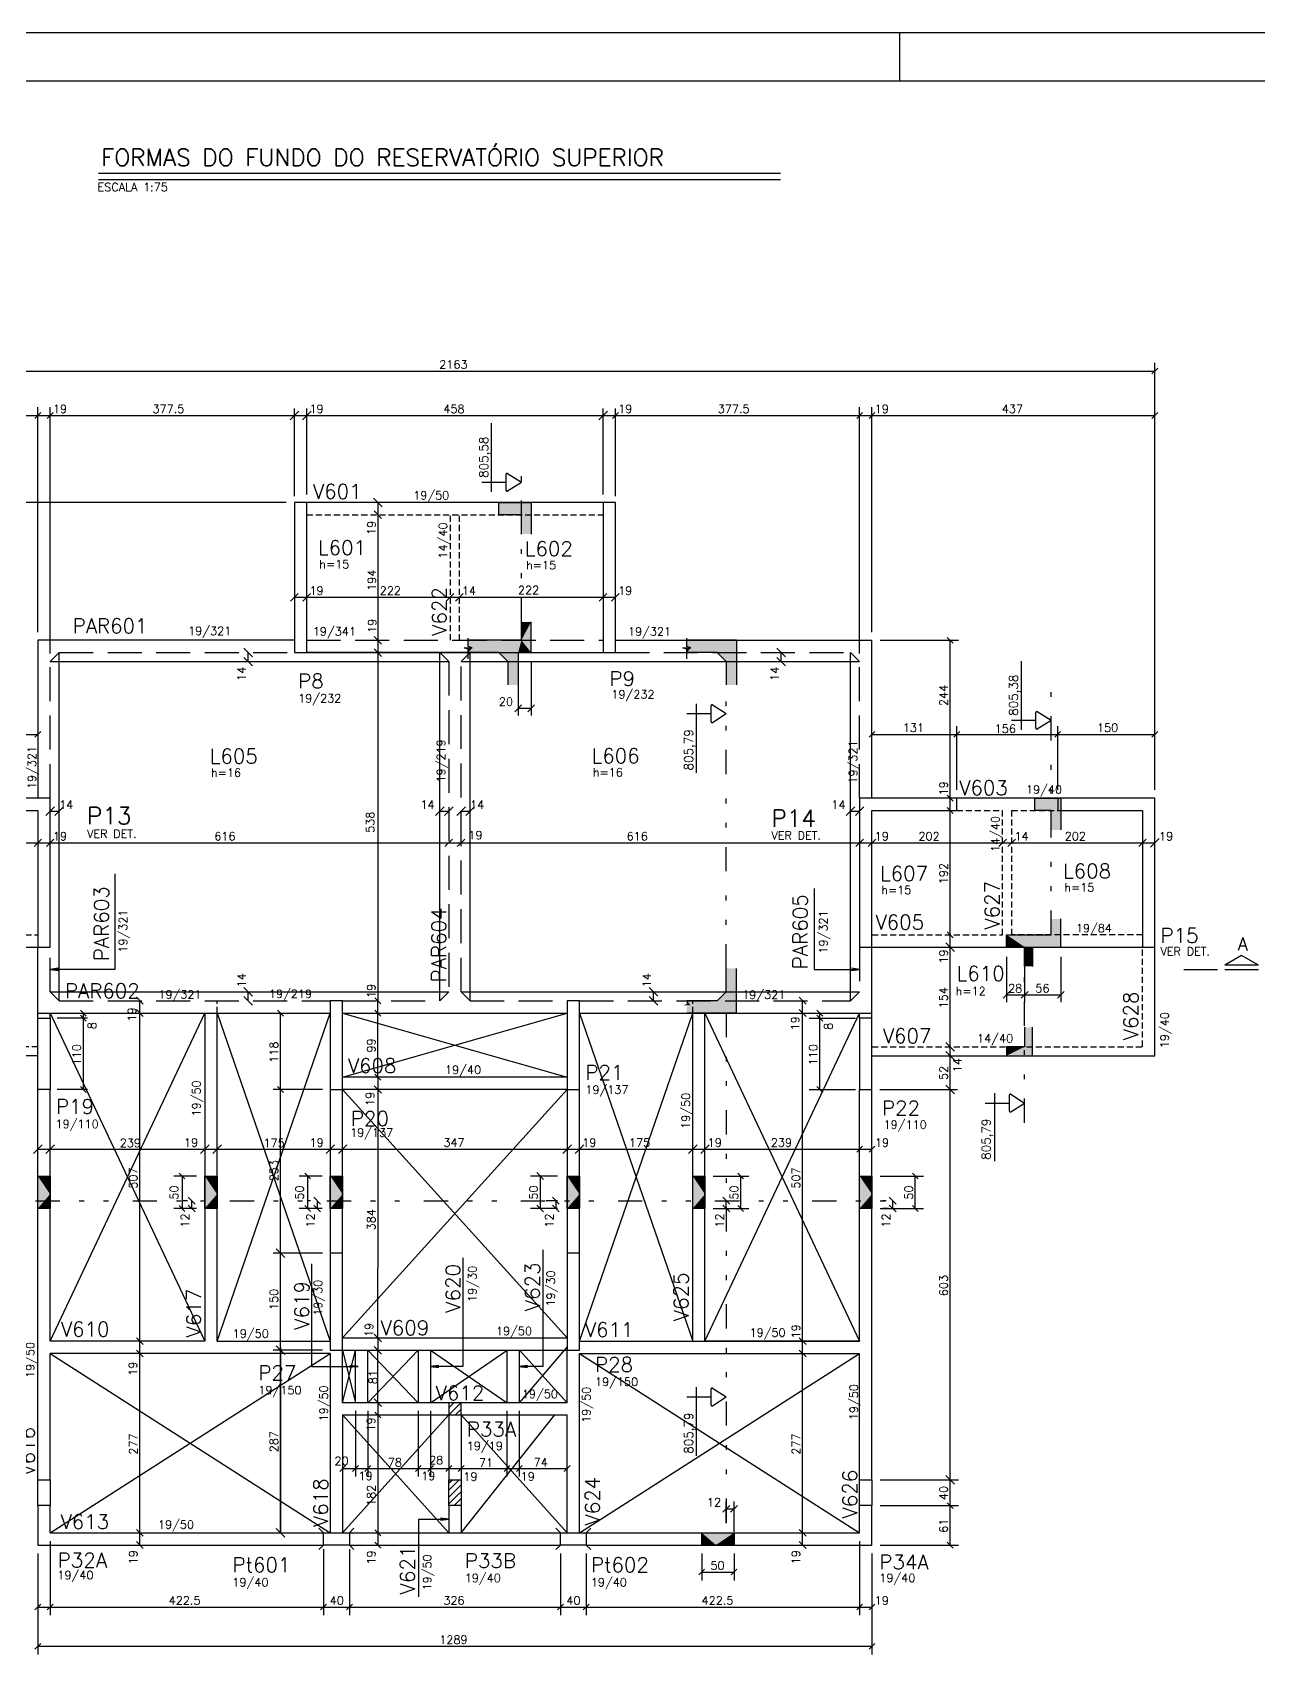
# Model space of a CAD drawing. Extents: x 26617 to 34507, y 0 to 4455.
# Drawn here: x 28442 to 30337, y 1949 to 4455 of the extents above; entities that cross this region are included whole.
import ezdxf

# ---------------------------------------------------------------- set-up
doc = ezdxf.new("R2010")
doc.units = 0
doc.header["$LTSCALE"] = 75
doc.header["$MEASUREMENT"] = 0
for name, pattern in [('ESTILO_TQS_0001', [1, 0.7, -0.3]), ('ESTILO_TQS_0004', [2, 0.5, -0.4, 0.1, -0.4, 0.1, -0.5]), ('HIDDEN2', [0.1875, 0.125, -0.0625])]:
    doc.linetypes.add(name, pattern=pattern)
doc.layers.get('0').update_dxf_attribs({"color": 3, "linetype": 'CONTINUOUS'})
for name, color, linetype in [('1', 2, 'CONTINUOUS'), ('201', 5, 'ESTILO_TQS_0001'), ('205', 1, 'ESTILO_TQS_0004'), ('210', 2, 'HIDDEN2'), ('212', 3, 'CONTINUOUS'), ('213', 3, 'CONTINUOUS'), ('216', 3, 'CONTINUOUS'), ('220', 5, 'CONTINUOUS'), ('221', 1, 'CONTINUOUS'), ('222', 6, 'CONTINUOUS'), ('226', 4, 'CONTINUOUS'), ('231', 1, 'CONTINUOUS'), ('233', 6, 'CONTINUOUS'), ('249', 1, 'CONTINUOUS'), ('250', 1, 'CONTINUOUS'), ('253', 253, 'CONTINUOUS')]:
    doc.layers.add(name, color=color, linetype=linetype)
doc.styles.get("Standard").update_dxf_attribs({"font": 'ROMANS.SHX'})

# ---------------------------------------------------------------- blocks, each defined once
blk = doc.blocks.new('LINCOR', base_point=(251883.516096, 24734.710255))
blk.add_lwpolyline([(251883.516096, 24734.710255), (251883.84943, 24734.710255), (251884.016096, 24735.210255), (251884.016096, 24734.210255), (251884.182763, 24734.710255), (251884.516096, 24734.710255)])
blk = doc.blocks.new('_HDBDE349AF0-000', base_point=(60009.291077, -21.366119))
for p, q in [((59225.423847, -1431.02285), (59244.082913, -1412.363785)), ((59225.423847, -1420.416249), (59233.476311, -1412.363785)), ((59235.689514, -1431.363785), (59244.423847, -1422.629452))]:
    blk.add_line(p, q)
blk = doc.blocks.new('_HDBDE349AF0-001', base_point=(60009.291077, -21.366119))
for p, q in [((59225.423847, -1537.088867), (59227.267506, -1535.245209)), ((59225.423847, -1547.695469), (59230.683191, -1542.436125)), ((59225.423847, -1558.302071), (59234.098877, -1549.627041)), ((59227.267506, -1535.245209), (59231.148893, -1531.363821)), ((59230.683191, -1542.436125), (59241.755495, -1531.363821)), ((59234.098877, -1549.627041), (59244.423847, -1539.302071)), ((59237.514562, -1556.817958), (59244.423847, -1549.908673)), ((59225.423847, -1568.908673), (59237.514562, -1556.817958)), ((59233.5753, -1571.363821), (59240.930247, -1564.008874)), ((59240.930247, -1564.008874), (59244.423847, -1560.515274)), ((59244.181902, -1571.363821), (59244.345933, -1571.199791)), ((59244.345933, -1571.199791), (59244.423847, -1571.121876))]:
    blk.add_line(p, q)
blk = doc.blocks.new('A', base_point=(220731.508508, 21848.743152))
for p, q in [((220731.508508, 21848.743152), (220783.469446, 21848.743152)), ((220794.549524, 21848.743152), (220846.510462, 21848.743152))]:
    blk.add_line(p, q)
at = {"layer": '226'}
for p, q in [((220731.508508, 21855.899402), (220757.488977, 21870.899402)), ((220731.508508, 21855.899402), (220783.469446, 21855.899402)), ((220757.488977, 21870.899402), (220783.469446, 21855.899402))]:
    blk.add_line(p, q, dxfattribs=at)
at = {"layer": '233'}
blk.add_text('A', height=20, dxfattribs=at).set_placement((220747.994592, 21878.42223))

msp = doc.modelspace()

# ---------------------------------------------------------------- linework, layer by layer
for p, q in [((26617.2, 4455), (34507.2, 4455)), ((29782.2, 4380), (29782.2, 4455)), ((29782.2, 4380), (29782.2, 4455))]:
    msp.add_line(p, q)
at = {"layer": '1'}
for p, q in [((28032.1, 3041.9), (28450.1, 3041.9)), ((30176.1, 2873.9), (30176.1, 3041.9)), ((28450.1, 2931.9), (28450.1, 2939.9)), ((28469.1, 2931.9), (28469.1, 2939.9)), ((28708.1, 2939.9), (28708.1, 2432.9)), ((28727.1, 2432.9), (28727.1, 2939.9)), ((29462.1, 2432.9), (29462.1, 2939.9)), ((29481.1, 2432.9), (29481.1, 2939.9)), ((29720.1, 2931.9), (29720.1, 2939.9)), ((29739.1, 2931.9), (29739.1, 2939.9)), ((29268.1, 2840.9), (28921.1, 2840.9)), ((28450.1, 2218.9), (28450.1, 2821.9)), ((28469.1, 2432.9), (28469.1, 2821.9)), ((29268.1, 2821.9), (28921.1, 2821.9)), ((29720.1, 2432.9), (29720.1, 2821.9)), ((29739.1, 2218.9), (29739.1, 2821.9)), ((28708.1, 2432.9), (28469.1, 2432.9)), ((28727.1, 2432.9), (28902.1, 2432.9)), ((28921.1, 2437.9), (29268.1, 2437.9)), ((29287.1, 2432.9), (29720.1, 2432.9)), ((29720.1, 2432.9), (29481.1, 2432.9)), ((28902.1, 2413.9), (28469.1, 2413.9)), ((28469.1, 2218.9), (28469.1, 2413.9)), ((28921.1, 2418.9), (29268.1, 2418.9)), ((28921.1, 2337.9), (28921.1, 2418.9)), ((28941.1, 2337.9), (28941.1, 2418.9)), ((28960.1, 2337.9), (28960.1, 2418.9)), ((29038.1, 2418.9), (29038.1, 2337.9)), ((29057.1, 2418.9), (29057.1, 2337.9)), ((29175.1, 2418.9), (29175.1, 2337.9)), ((29194.1, 2418.9), (29194.1, 2337.9)), ((29268.1, 2337.9), (29268.1, 2418.9)), ((29287.1, 2413.9), (29720.1, 2413.9)), ((29720.1, 2218.9), (29720.1, 2413.9)), ((28921.1, 2318.9), (28921.1, 2136.9)), ((29085.1, 2318.9), (29085.1, 2218.9)), ((29104.1, 2318.9), (29104.1, 2218.9)), ((29268.1, 2136.9), (29268.1, 2318.9)), ((28450.1, 2178.9), (28450.1, 2117.9)), ((28469.1, 2136.9), (28469.1, 2178.9)), ((29085.1, 2178.9), (29085.1, 2136.9)), ((29104.1, 2178.9), (29104.1, 2136.9)), ((29739.1, 2117.9), (29739.1, 2178.9)), ((28469.1, 2136.9), (28891.6, 2136.9)), ((28931.6, 2136.9), (29257.6, 2136.9)), ((28450.1, 2117.9), (28891.6, 2117.9)), ((28931.6, 2117.9), (29257.6, 2117.9)), ((29297.6, 2117.9), (29739.1, 2117.9))]:
    msp.add_line(p, q, dxfattribs=at)
for points in [[(29323.6, 3728.9), (28865.6, 3728.9)], [(30026.1, 3271.9), (29870.1, 3271.9)], [(29739.1, 3041.9), (30157.1, 3041.9)], [(28450.1, 2873.9), (28013.1, 2873.9)], [(29739.1, 2873.9), (30176.1, 2873.9)], [(28902.1, 2821.9), (28902.1, 2568.9)], [(28921.1, 2568.9), (28921.1, 2821.9)], [(29268.1, 2821.9), (29268.1, 2568.9)], [(29287.1, 2568.9), (29287.1, 2821.9)], [(28902.1, 2413.9), (28902.1, 2136.9)], [(29287.1, 2136.9), (29287.1, 2413.9)], [(29085.1, 2337.9), (28921.1, 2337.9)], [(29268.1, 2337.9), (29104.1, 2337.9)], [(28921.1, 2318.9), (29085.1, 2318.9)], [(29104.1, 2318.9), (29268.1, 2318.9)], [(29297.6, 2136.9), (29720.1, 2136.9), (29720.1, 2178.9)]]:
    msp.add_lwpolyline(points, dxfattribs=at)
at = {"layer": '201'}
for p, q in [((28865.6, 3515.9), (29096.3, 3515.9)), ((29092, 3515.9), (29323.6, 3515.9)), ((28483.1, 3496.9), (28469.1, 3482.9)), ((29071.1, 3496.9), (29085.1, 3482.9)), ((29104.1, 3482.9), (29118.1, 3496.9)), ((29342.6, 3496.9), (29706.1, 3496.9)), ((29706.1, 3496.9), (29720.1, 3482.9)), ((29720.1, 3271.9), (29720.1, 3482.9)), ((28469.1, 2972.9), (28483.1, 2958.9)), ((28483.1, 2958.9), (28902.1, 2958.9)), ((28921.1, 2958.9), (29071.1, 2958.9)), ((29071.1, 2958.9), (29085.1, 2972.9)), ((29104.1, 2972.9), (29118.1, 2958.9)), ((29118.1, 2958.9), (29268.1, 2958.9)), ((29287.1, 2958.9), (29706.1, 2958.9)), ((29706.1, 2958.9), (29720.1, 2972.9))]:
    msp.add_line(p, q, dxfattribs=at)
for points in [[(28483.1, 3496.9), (28846.6, 3496.9)], [(28469.1, 3271.9), (28469.1, 3482.9)], [(29085.1, 3482.9), (29085.1, 2972.9)], [(29104.1, 2972.9), (29104.1, 3482.9)], [(28469.1, 2972.9), (28469.1, 3041.9)], [(29720.1, 3041.9), (29720.1, 2972.9)]]:
    msp.add_lwpolyline(points, dxfattribs=at)
at = {"layer": '205'}
for p, q in [((29197.4, 3544.3), (29197.4, 3785.8)), ((29514, 3008.9), (29514, 3446.9)), ((30016, 3060.9), (30016, 3451)), ((29975, 2770.2), (29975, 3011.9)), ((29514, 2939.9), (29514, 2136.9)), ((28296.7, 2650), (29783.9, 2650))]:
    msp.add_line(p, q, dxfattribs=at)
at = {"layer": '210'}
for p, q in [((29087.6, 3515.9), (29087.6, 3709.9)), ((29101.6, 3515.9), (29101.6, 3709.9)), ((29870.1, 3252.9), (29941.1, 3252.9)), ((29941.1, 3060.9), (29941.1, 3252.9)), ((29955.1, 3060.9), (29955.1, 3252.9)), ((29955.1, 3252.9), (30026.1, 3252.9)), ((28248.1, 3060.9), (28450.1, 3060.9)), ((29739.1, 3060.9), (29941.1, 3060.9)), ((30157.1, 2887.9), (30157.1, 3041.9)), ((28727.1, 2939.9), (28727.1, 2958.9)), ((29462.1, 2939.9), (29462.1, 2958.9))]:
    msp.add_line(p, q, dxfattribs=at)
for points in [[(28865.6, 3709.9), (29323.6, 3709.9)], [(30157.1, 3060.9), (29955.1, 3060.9)], [(28450.1, 2887.9), (28032.1, 2887.9)], [(29739.1, 2887.9), (30157.1, 2887.9)]]:
    msp.add_lwpolyline(points, dxfattribs=at)
at = {"layer": '216'}
for p, q in [((30171.6, 3927.3), (30180.7, 3936.3)), ((28445.6, 3858.6), (28454.7, 3867.6)), ((28464.6, 3858.6), (28473.7, 3867.6)), ((28840, 3856.5), (28853.3, 3869.8)), ((28842.1, 3858.6), (28851.2, 3867.6)), ((28859, 3856.5), (28872.3, 3869.8)), ((29317, 3856.5), (29330.3, 3869.8)), ((29338.1, 3858.6), (29347.2, 3867.6)), ((29715.6, 3858.6), (29724.7, 3867.6)), ((29734.6, 3858.6), (29743.7, 3867.6)), ((30171.6, 3858.6), (30180.7, 3867.6)), ((28968.9, 3735.5), (28982.2, 3722.2)), ((28969.7, 3715.7), (28981.4, 3704)), ((28840.8, 3576.5), (28852.5, 3588.2)), ((28840.8, 3576.5), (28852.5, 3588.2)), ((28859.8, 3576.5), (28871.5, 3588.2)), ((28859.8, 3576.5), (28871.5, 3588.2)), ((29081.3, 3576.5), (29093, 3588.2)), ((29095.8, 3576.5), (29107.5, 3588.2)), ((29317.8, 3576.5), (29329.5, 3588.2)), ((29317.8, 3576.5), (29329.5, 3588.2)), ((29336.8, 3576.5), (29348.5, 3588.2)), ((29336.8, 3576.5), (29348.5, 3588.2)), ((28969.7, 3521.7), (28981.4, 3510)), ((29864.6, 3511.3), (29855.5, 3520.4)), ((28781.7, 3490.2), (28768.5, 3503.5)), ((28781.7, 3476.2), (28768.5, 3489.5)), ((28969.7, 3502.7), (28981.4, 3491)), ((29605.5, 3490.2), (29592.3, 3503.5)), ((29605.5, 3476.2), (29592.3, 3489.5)), ((29187.1, 3405.5), (29197.7, 3416.2)), ((29207.1, 3405.5), (29217.7, 3416.2)), ((28445.6, 3365.9), (28454.7, 3375)), ((29734.6, 3365.9), (29743.7, 3375)), ((29865.6, 3365.9), (29874.7, 3375)), ((30021.6, 3365.9), (30030.7, 3375)), ((30171.6, 3365.9), (30180.7, 3375)), ((28462.5, 3245.1), (28475.8, 3258.3)), ((28476.5, 3245.1), (28489.8, 3258.3)), ((29064.5, 3245.1), (29077.8, 3258.3)), ((29078.5, 3245.1), (29091.8, 3258.3)), ((29097.5, 3245.1), (29110.8, 3258.3)), ((29111.5, 3245.1), (29124.8, 3258.3)), ((29699.5, 3245.1), (29712.8, 3258.3)), ((29713.5, 3245.1), (29726.8, 3258.3)), ((29864.6, 3267.3), (29855.5, 3276.4)), ((29864.6, 3248.3), (29855.5, 3257.4)), ((28444.3, 3197), (28456, 3208.7)), ((28463.3, 3197), (28475, 3208.7)), ((29079.3, 3197), (29091, 3208.7)), ((29098.3, 3197), (29110, 3208.7)), ((29714.3, 3197), (29726, 3208.7)), ((29733.3, 3197), (29745, 3208.7)), ((29935.3, 3197), (29947, 3208.7)), ((29949.3, 3197), (29961, 3208.7)), ((30151.3, 3197), (30163, 3208.7)), ((30169.5, 3196.2), (30182.8, 3209.5)), ((29864.6, 3056.3), (29855.5, 3065.4)), ((29866.7, 3035.2), (29853.4, 3048.5)), ((28613, 2953.6), (28602.4, 2964.2)), ((28781.7, 2966.2), (28768.5, 2979.5)), ((28781.7, 2952.2), (28768.5, 2965.5)), ((28980.1, 2954.3), (28971, 2963.4)), ((29408, 2966.2), (29394.8, 2979.5)), ((29408, 2952.2), (29394.8, 2965.5)), ((29637.2, 2953.6), (29626.6, 2964.2)), ((29941.7, 2962.7), (29952.3, 2973.3)), ((29969.7, 2962.7), (29980.3, 2973.3)), ((29969.7, 2962.7), (29980.3, 2973.3)), ((30025.7, 2962.7), (30036.3, 2973.3)), ((28515.9, 2944.4), (28524.9, 2935.3)), ((28515.9, 2936.4), (28524.9, 2927.3)), ((28613, 2934.6), (28602.4, 2945.2)), ((28613, 2934.6), (28602.4, 2945.2)), ((28829.7, 2935.3), (28820.6, 2944.4)), ((28980.1, 2935.3), (28971, 2944.4)), ((29637.2, 2934.6), (29626.6, 2945.2)), ((29637.2, 2934.6), (29626.6, 2945.2)), ((29663, 2935.3), (29654, 2944.4)), ((29663, 2927.3), (29654, 2936.4)), ((29866.7, 2881.2), (29853.4, 2894.5)), ((29866.7, 2867.2), (29853.4, 2880.5)), ((28980.1, 2836.3), (28971, 2845.4)), ((28515.9, 2826.4), (28524.9, 2817.3)), ((28829.7, 2817.3), (28820.6, 2826.4)), ((28969.7, 2827.7), (28981.4, 2816)), ((29663, 2817.3), (29654, 2826.4)), ((29866.7, 2815.2), (29853.4, 2828.5)), ((28443.5, 2723), (28456.8, 2736.2)), ((28462.5, 2723), (28475.8, 2736.2)), ((28701.5, 2723), (28714.8, 2736.2)), ((28720.5, 2723), (28733.8, 2736.2)), ((28895.5, 2723), (28908.8, 2736.2)), ((28897.6, 2725.1), (28906.7, 2734.1)), ((28914.5, 2723), (28927.8, 2736.2)), ((29261.5, 2723), (29274.8, 2736.2)), ((29293.8, 2736.2), (29280.5, 2723)), ((29282.6, 2725.1), (29291.7, 2734.1)), ((29455.5, 2723), (29468.8, 2736.2)), ((29487.8, 2736.2), (29474.5, 2723)), ((29476.6, 2725.1), (29485.7, 2734.1)), ((29715.6, 2725.1), (29724.7, 2734.1)), ((29734.6, 2725.1), (29743.7, 2734.1)), ((28668.5, 2692.5), (28677.5, 2683.5)), ((28862.5, 2692.5), (28871.5, 2683.5)), ((29221.1, 2693.3), (29231.7, 2682.7)), ((29540.8, 2683.5), (29531.8, 2692.5)), ((29810.6, 2683.5), (29801.6, 2692.5)), ((28668.5, 2642.5), (28677.5, 2633.5)), ((28682.5, 2655.3), (28693.1, 2644.7)), ((28682.5, 2643.3), (28693.1, 2632.7)), ((28862.5, 2642.5), (28871.5, 2633.5)), ((28876.4, 2655.3), (28887, 2644.7)), ((28876.4, 2643.3), (28887, 2632.7)), ((29221.1, 2643.3), (29231.7, 2632.7)), ((29245.3, 2655.3), (29255.9, 2644.7)), ((29245.3, 2643.3), (29255.9, 2632.7)), ((29519.3, 2644.7), (29508.7, 2655.3)), ((29519.3, 2632.7), (29508.7, 2643.3)), ((29540.8, 2633.5), (29531.8, 2642.5)), ((29765.8, 2655.3), (29776.4, 2644.7)), ((29765.8, 2643.3), (29776.4, 2632.7)), ((29810.6, 2633.5), (29801.6, 2642.5)), ((28831.8, 2562.2), (28818.5, 2575.5)), ((28613, 2427.6), (28602.4, 2438.2)), ((28613, 2427.6), (28602.4, 2438.2)), ((28969.7, 2443.7), (28981.4, 2432)), ((29637.2, 2427.6), (29626.6, 2438.2)), ((29637.2, 2427.6), (29626.6, 2438.2)), ((28613, 2408.6), (28602.4, 2419.2)), ((28613, 2408.6), (28602.4, 2419.2)), ((28831.8, 2412.2), (28818.5, 2425.5)), ((28969.7, 2424.7), (28981.4, 2413)), ((29637.2, 2408.6), (29626.6, 2419.2)), ((29637.2, 2408.6), (29626.6, 2419.2)), ((28969.7, 2343.7), (28981.4, 2332)), ((28971, 2323.4), (28980.1, 2314.3)), ((28916.6, 2231.8), (28925.7, 2240.8)), ((28936.6, 2231.8), (28945.7, 2240.8)), ((28955.6, 2231.8), (28964.7, 2240.8)), ((29033.6, 2231.8), (29042.7, 2240.8)), ((29052.6, 2231.8), (29061.7, 2240.8)), ((29080.6, 2231.8), (29089.7, 2240.8)), ((29099.6, 2231.8), (29108.7, 2240.8)), ((29170.6, 2231.8), (29179.7, 2240.8)), ((29189.6, 2231.8), (29198.7, 2240.8)), ((29263.6, 2231.8), (29272.7, 2240.8)), ((29866.7, 2212.2), (29853.4, 2225.5)), ((29864.6, 2174.3), (29855.5, 2183.4)), ((29508.7, 2168.6), (29519.3, 2179.2)), ((29520.7, 2168.6), (29531.3, 2179.2)), ((28613, 2131.6), (28602.4, 2142.2)), ((28613, 2131.6), (28602.4, 2142.2)), ((28831.8, 2130.2), (28818.5, 2143.5)), ((28971, 2141.4), (28980.1, 2132.3)), ((29637.2, 2131.6), (29626.6, 2142.2)), ((29637.2, 2131.6), (29626.6, 2142.2)), ((28613, 2112.6), (28602.4, 2123.2)), ((28971, 2122.4), (28980.1, 2113.3)), ((29637.2, 2112.6), (29626.6, 2123.2)), ((29864.6, 2113.3), (29855.5, 2122.4)), ((29471.5, 2071.7), (29480.5, 2080.7)), ((29521.5, 2071.7), (29530.5, 2080.7)), ((28445.6, 2017.6), (28454.7, 2026.6)), ((28464.6, 2017.6), (28473.7, 2026.6)), ((28887.1, 2017.6), (28896.2, 2026.6)), ((28927.1, 2017.6), (28936.2, 2026.6)), ((29253.1, 2017.6), (29262.2, 2026.6)), ((29293.1, 2017.6), (29302.2, 2026.6)), ((29715.6, 2017.6), (29724.7, 2026.6)), ((29734.6, 2017.6), (29743.7, 2026.6)), ((28445.6, 1957), (28454.7, 1966)), ((29734.6, 1957), (29743.7, 1966))]:
    msp.add_line(p, q, dxfattribs=at)
at = {"layer": '220'}
for p, q in [((29197.4, 3515.9), (29197.4, 3544.3)), ((29212.4, 3496.9), (29212.4, 3544.3)), ((28846.6, 3515.9), (28450.1, 3515.9)), ((29197.4, 3515.9), (29115.3, 3515.9)), ((29342.6, 3515.9), (29739.1, 3515.9)), ((29530, 3515.9), (29452.9, 3515.9)), ((29530, 3515.9), (29530, 3446.9)), ((29739.1, 3271.9), (29739.1, 3515.9)), ((29162.4, 3496.9), (29115.3, 3496.9)), ((29118.1, 3496.9), (29323.6, 3496.9)), ((29162.4, 3496.9), (29176.4, 3482.9)), ((29192.4, 3496.9), (29192.4, 3446.9)), ((29192.4, 3496.9), (29212.4, 3496.9)), ((29500, 3496.9), (29452.9, 3496.9)), ((29500, 3496.9), (29514, 3482.9)), ((29176.4, 3482.9), (29176.4, 3446.9)), ((29514, 3482.9), (29514, 3446.9)), ((30016, 3060.9), (30016, 3085.4)), ((30031, 3041.9), (30031, 3085.4)), ((29947, 3041.9), (29947, 3060.9)), ((29947, 3060.9), (30016, 3060.9)), ((28450.1, 2939.9), (28450.1, 3041.9)), ((29739.1, 2939.9), (29739.1, 3041.9)), ((29975, 3041.9), (29947, 3041.9)), ((29975, 3011.9), (29975, 3041.9)), ((29987, 3041.9), (29987, 3011.9)), ((29987, 3041.9), (30031, 3041.9)), ((29514, 2972.9), (29514, 3008.9)), ((29530, 2939.9), (29530, 3008.9)), ((29500, 2958.9), (29452.9, 2958.9)), ((29500, 2958.9), (29514, 2972.9)), ((28921.1, 2939.9), (29268.1, 2939.9)), ((29287.1, 2939.9), (29739.1, 2939.9)), ((29530, 2939.9), (29452.9, 2939.9))]:
    msp.add_line(p, q, dxfattribs=at)
for points in [[(29197.4, 3679.9), (29197.4, 3709.9), (29162.4, 3709.9), (29162.4, 3728.9), (29212.4, 3728.9), (29212.4, 3679.9)], [(28450.1, 3515.9), (28450.1, 3271.9)], [(28865.6, 3496.9), (29118.1, 3496.9), (28865.6, 3496.9)], [(30016, 3222.9), (30016, 3252.9), (29991, 3252.9), (29991, 3271.9), (30031, 3271.9), (30031, 3222.9)], [(28450.1, 2939.9), (28902.1, 2939.9)], [(29975, 2917.9), (29975, 2887.9), (29947, 2887.9), (29947, 2873.9), (29987, 2873.9), (29987, 2917.9)], [(28469.1, 2638), (28450.1, 2638), (28450.1, 2688), (28469.1, 2688), (28469.1, 2638)], [(28727.1, 2638), (28708.1, 2638), (28708.1, 2688), (28727.1, 2688), (28727.1, 2638)], [(28921.1, 2638), (28902.1, 2638), (28902.1, 2688), (28921.1, 2688), (28921.1, 2638)], [(29287.1, 2638), (29268.1, 2638), (29268.1, 2688), (29287.1, 2688), (29287.1, 2638)], [(29481.1, 2638), (29462.1, 2638), (29462.1, 2688), (29481.1, 2688), (29481.1, 2638)], [(29739.1, 2638), (29720.1, 2638), (29720.1, 2688), (29739.1, 2688), (29739.1, 2638)], [(29476, 2117.9), (29476, 2136.9), (29526, 2136.9), (29526, 2117.9), (29476, 2117.9)]]:
    msp.add_lwpolyline(points, dxfattribs=at)
at = {"layer": '221'}
for p, q in [((29115.3, 3510.1), (29115.3, 3519.2)), ((29452.9, 3510.1), (29452.9, 3519.2)), ((28483.1, 2958.9), (28483.1, 3496.9)), ((29071.1, 2958.9), (29071.1, 3496.9)), ((29115.3, 3487.3), (29115.3, 3497.9)), ((29452.9, 3487.3), (29452.9, 3497.9)), ((29706.1, 2958.9), (29706.1, 3496.9)), ((28469.1, 2972.9), (29085.1, 2972.9)), ((29104.1, 2972.9), (29720.1, 2972.9))]:
    msp.add_line(p, q, dxfattribs=at)
for points in [[(29118.1, 2959.7), (29118.1, 3496.9)], [(28469.1, 3482.9), (29085.1, 3482.9)], [(29104.1, 3482.9), (29720.1, 3482.9)]]:
    msp.add_lwpolyline(points, dxfattribs=at)
at = {"layer": '222'}
for p, q in [((26804.7, 4380), (34432.2, 4380)), ((28543.7, 4237.6), (29598, 4237.6)), ((28884.6, 2143.9), (28891.6, 2136.9)), ((28938.7, 2143.9), (28931.6, 2136.9)), ((29250.6, 2143.9), (29257.6, 2136.9)), ((29304.7, 2143.9), (29297.6, 2136.9)), ((28891.6, 2117.9), (28884.6, 2110.8)), ((28931.6, 2117.9), (28938.7, 2110.8)), ((29257.6, 2117.9), (29250.6, 2110.8)), ((29297.6, 2117.9), (29304.7, 2110.8))]:
    msp.add_line(p, q, dxfattribs=at)
for points in [[(28846.6, 3496.9), (28846.6, 3496.9), (28865.6, 3496.9), (28865.6, 3709.9), (28865.6, 3709.9), (28865.6, 3728.9), (28846.6, 3728.9), (28846.6, 3496.9)], [(29342.6, 3496.9), (29342.6, 3728.9), (29323.6, 3728.9), (29323.6, 3709.9), (29323.6, 3709.9), (29323.6, 3496.9), (29342.6, 3496.9), (29342.6, 3496.9)], [(28469.1, 3041.9), (28469.1, 3271.9), (28319.1, 3271.9), (28319.1, 3252.9), (28450.1, 3252.9), (28450.1, 3041.9), (28469.1, 3041.9), (28469.1, 3041.9)], [(30176.1, 3041.9), (30176.1, 3271.9), (30026.1, 3271.9), (30026.1, 3252.9), (30157.1, 3252.9), (30157.1, 3041.9), (30176.1, 3041.9), (30176.1, 3041.9)], [(28921.1, 2958.9), (28902.1, 2958.9), (28902.1, 2821.9), (28921.1, 2821.9), (28921.1, 2958.9)], [(29268.1, 2821.9), (29287.1, 2821.9), (29287.1, 2958.9), (29268.1, 2958.9), (29268.1, 2821.9)], [(28450.1, 2931.9), (28469.1, 2931.9), (28469.1, 2821.9), (28450.1, 2821.9), (28450.1, 2931.9)], [(29720.1, 2821.9), (29739.1, 2821.9), (29739.1, 2931.9), (29720.1, 2931.9), (29720.1, 2821.9)], [(28902.1, 2418.9), (28921.1, 2418.9), (28921.1, 2568.9), (28902.1, 2568.9), (28902.1, 2418.9)], [(29268.1, 2418.9), (29287.1, 2418.9), (29287.1, 2568.9), (29268.1, 2568.9), (29268.1, 2418.9)], [(29085.1, 2318.9), (29104.1, 2318.9), (29104.1, 2337.9), (29085.1, 2337.9), (29085.1, 2318.9)], [(28450.1, 2218.9), (28469.1, 2218.9), (28469.1, 2178.9), (28450.1, 2178.9), (28450.1, 2218.9)], [(29085.1, 2218.9), (29104.1, 2218.9), (29104.1, 2178.9), (29085.1, 2178.9), (29085.1, 2218.9)], [(29720.1, 2218.9), (29739.1, 2218.9), (29739.1, 2178.9), (29720.1, 2178.9), (29720.1, 2218.9)], [(28891.6, 2117.9), (28891.6, 2136.9), (28931.6, 2136.9), (28931.6, 2117.9), (28891.6, 2117.9)], [(29257.6, 2117.9), (29257.6, 2136.9), (29297.6, 2136.9), (29297.6, 2117.9), (29257.6, 2117.9)]]:
    msp.add_lwpolyline(points, dxfattribs=at)
at = {"layer": '231'}
for p, q in [((29151.4, 3745), (29151.4, 3851.3)), ((29136.4, 3760), (29173.9, 3760)), ((29173.9, 3760.1), (29173.9, 3772.5)), ((29173.9, 3747.6), (29173.9, 3760)), ((29176, 3773.6), (29197.4, 3760)), ((29176, 3746.5), (29197.4, 3760)), ((29970, 3377.3), (29970, 3483.5)), ((29468, 3311.3), (29468, 3417.5)), ((29490.5, 3402.5), (29490.5, 3414.9)), ((29492.6, 3416), (29514, 3402.5)), ((29453, 3402.5), (29490.5, 3402.5)), ((29490.5, 3390), (29490.5, 3402.4)), ((29492.6, 3388.9), (29514, 3402.5)), ((29955, 3392.3), (29992.5, 3392.3)), ((29992.5, 3392.4), (29992.5, 3404.8)), ((29992.5, 3379.9), (29992.5, 3392.3)), ((29994.6, 3405.9), (30016, 3392.3)), ((29994.6, 3378.8), (30016, 3392.3)), ((29929, 2711.1), (29929, 2815.9)), ((29951.5, 2800.9), (29951.5, 2813.3)), ((29953.6, 2814.5), (29975, 2800.9)), ((29914, 2800.9), (29951.5, 2800.9)), ((29951.5, 2788.5), (29951.5, 2800.9)), ((29953.6, 2787.4), (29975, 2800.9)), ((29468, 2255.6), (29468, 2361.8)), ((29490.5, 2346.8), (29490.5, 2359.2)), ((29492.6, 2360.3), (29514, 2346.8)), ((29453, 2346.8), (29490.5, 2346.8)), ((29490.5, 2334.4), (29490.5, 2346.8)), ((29492.6, 2333.2), (29514, 2346.8))]:
    msp.add_line(p, q, dxfattribs=at)
for centre, start, end in [((29175.2, 3772.5), 57.6277, 180), ((29175.2, 3747.6), 180, 302.377), ((29491.8, 3414.9), 57.623, 180), ((29491.8, 3390), 180, 302.3723), ((29993.9, 3404.8), 57.6277, 180), ((29993.9, 3379.9), 180, 302.377), ((29952.9, 2813.3), 57.6277, 180), ((29952.9, 2788.5), 180, 302.3723), ((29491.8, 2359.2), 57.623, 180), ((29491.8, 2334.4), 180, 302.3723)]:
    msp.add_arc(centre, 1.36, start, end, dxfattribs=at)
at = {"layer": '233'}
msp.add_lwpolyline([(29720.1, 3041.9), (29721.1, 3041.9), (29739.1, 3041.9), (29739.1, 3252.9), (29870.1, 3252.9), (29870.1, 3271.9), (29720.1, 3271.9), (29720.1, 3041.9)], dxfattribs=at)
at = {"layer": '249'}
for p, q in [((28469.1, 2432.9), (28708.1, 2939.9)), ((28469.1, 2939.9), (28708.1, 2432.9)), ((28727.1, 2432.9), (28902.1, 2939.9)), ((28727.1, 2939.9), (28902.1, 2432.9)), ((28921.1, 2840.9), (29268.1, 2939.9)), ((28921.1, 2939.9), (29268.1, 2840.9)), ((29287.1, 2432.9), (29462.1, 2939.9)), ((29287.1, 2939.9), (29462.1, 2432.9)), ((29481.1, 2432.9), (29720.1, 2939.9)), ((29481.1, 2939.9), (29720.1, 2432.9)), ((28921.1, 2821.9), (29268.1, 2437.9)), ((28921.1, 2437.9), (29268.1, 2821.9)), ((28469.1, 2136.9), (28902.1, 2413.9)), ((28469.1, 2413.9), (28902.1, 2136.9)), ((28921.1, 2337.9), (28941.1, 2418.9)), ((28921.1, 2418.9), (28941.1, 2337.9)), ((28960.1, 2337.9), (29038.1, 2418.9)), ((28960.1, 2418.9), (29038.1, 2337.9)), ((29057.1, 2337.9), (29175.6, 2418.9)), ((29057.1, 2418.9), (29175.6, 2337.9)), ((29194.6, 2337.9), (29268.1, 2423.9)), ((29194.6, 2418.9), (29268.1, 2337.9)), ((29287.1, 2136.9), (29720.1, 2413.9)), ((29287.1, 2413.9), (29720.1, 2136.9)), ((28921.1, 2136.9), (29085.1, 2318.9)), ((28921.1, 2318.9), (29085.1, 2136.9)), ((29104.1, 2136.9), (29249.1, 2318.9)), ((29104.1, 2318.9), (29268.1, 2136.9))]:
    msp.add_line(p, q, dxfattribs=at)
at = {"layer": '250'}
for p, q in [((28543.7, 4227.6), (29598, 4227.6)), ((30176.1, 3284.6), (30176.1, 3944.5)), ((28013.1, 3931.8), (30176.1, 3931.8)), ((28013.1, 3863.1), (28450.1, 3863.1)), ((28450.1, 3528.6), (28450.1, 3875.9)), ((28450.1, 3863.1), (28469.1, 3863.1)), ((28469.1, 3495.6), (28469.1, 3875.9)), ((28469.1, 3863.1), (28846.6, 3863.1)), ((28846.6, 3738.6), (28846.6, 3874.1)), ((28846.6, 3863.1), (28865.6, 3863.1)), ((28865.6, 3740.9), (28865.6, 3874.1)), ((28865.6, 3863.1), (29323.6, 3863.1)), ((29323.6, 3740.9), (29323.6, 3874.1)), ((29323.6, 3863.1), (29342.6, 3863.1)), ((29342.6, 3738.6), (29342.6, 3874.1)), ((29342.6, 3863.1), (29720.1, 3863.1)), ((29720.1, 3495.6), (29720.1, 3875.9)), ((29720.1, 3863.1), (29739.1, 3863.1)), ((29739.1, 3528.6), (29739.1, 3875.9)), ((29739.1, 3863.1), (30176.1, 3863.1)), ((28833.9, 3728.9), (27866.9, 3728.9)), ((28975.6, 3728.9), (28975.6, 3709.9)), ((28975.6, 3709.9), (28975.6, 3515.9)), ((28846.6, 3582.3), (28865.6, 3582.3)), ((28865.6, 3582.3), (29087.6, 3582.3)), ((29087.6, 3582.3), (29101.6, 3582.3)), ((29101.6, 3582.3), (29323.6, 3582.3)), ((29323.6, 3582.3), (29342.6, 3582.3)), ((28975.6, 3515.9), (28975.6, 3496.9)), ((29751.9, 3515.9), (29872.8, 3515.9)), ((29860, 3271.9), (29860, 3515.9)), ((28775.1, 3482.9), (28775.1, 3496.9)), ((28975.6, 3496.9), (28975.6, 2958.9)), ((29598.9, 3482.9), (29598.9, 3496.9)), ((29192.4, 3481.9), (29192.4, 3399.6)), ((29212.4, 3481.9), (29212.4, 3399.6)), ((29192.4, 3410.8), (29212.4, 3410.8)), ((28319.1, 3370.5), (28450.1, 3370.5)), ((29739.1, 3370.5), (29870.1, 3370.5)), ((29870.1, 3284.6), (29870.1, 3383.2)), ((29870.1, 3370.5), (30101.1, 3370.5)), ((30026.1, 3284.6), (30026.1, 3383.2)), ((30101.1, 3370.5), (30176.1, 3370.5)), ((29860, 3252.9), (29860, 3271.9)), ((28469.1, 3251.7), (28483.1, 3251.7)), ((29071.1, 3251.7), (29085.1, 3251.7)), ((29104.1, 3251.7), (29118.1, 3251.7)), ((29706.1, 3251.7), (29720.1, 3251.7)), ((29860, 3060.9), (29860, 3252.9)), ((28248.1, 3202.9), (28450.1, 3202.9)), ((28450.1, 3202.9), (28469.1, 3202.9)), ((28469.1, 3202.9), (29085.1, 3202.9)), ((29085.1, 3202.9), (29104.1, 3202.9)), ((29104.1, 3202.9), (29720.1, 3202.9)), ((29720.1, 3202.9), (29739.1, 3202.9)), ((29739.1, 3202.9), (29941.1, 3202.9)), ((29941.1, 3202.9), (29955.1, 3202.9)), ((29955.1, 3202.9), (30157.1, 3202.9)), ((30157.1, 3202.9), (30176.1, 3202.9)), ((29860, 3041.9), (29860, 3060.9)), ((29860, 2887.9), (29860, 3041.9)), ((29947, 3026.9), (29947, 2956.7)), ((29975, 3026.9), (29975, 2956.7)), ((30031, 3026.9), (30031, 2956.7)), ((28607.7, 2939.9), (28607.7, 2958.9)), ((28775.1, 2958.9), (28775.1, 2972.9)), ((28975.6, 2939.9), (28975.6, 2958.9)), ((29401.4, 2958.9), (29401.4, 2972.9)), ((29631.9, 2939.9), (29631.9, 2958.9)), ((29947, 2968), (29975, 2968)), ((29975, 2968), (30031, 2968)), ((28520.4, 2939.9), (28520.4, 2931.9)), ((28607.7, 2432.9), (28607.7, 2939.9)), ((28825.2, 2821.9), (28825.2, 2939.9)), ((28975.6, 2840.9), (28975.6, 2939.9)), ((29631.9, 2432.9), (29631.9, 2939.9)), ((29658.5, 2931.9), (29658.5, 2939.9)), ((28527, 2931.9), (28479.8, 2931.9)), ((28520.4, 2931.9), (28520.4, 2821.9)), ((29642.1, 2931.9), (29713.5, 2931.9)), ((29658.5, 2821.9), (29658.5, 2931.9)), ((29860, 2873.9), (29860, 2887.9)), ((29860, 2821.9), (29860, 2873.9)), ((28975.6, 2840.9), (28975.6, 2821.9)), ((28527, 2821.9), (28479.8, 2821.9)), ((28890.1, 2821.9), (28813.9, 2821.9)), ((28825.2, 2506.1), (28825.2, 2821.9)), ((28975.6, 2821.9), (28975.6, 2545.9)), ((29642.1, 2821.9), (29713.5, 2821.9)), ((29751.1, 2821.9), (29871.3, 2821.9)), ((29860, 2218.9), (29860, 2821.9)), ((28450.1, 2729.6), (28469.1, 2729.6)), ((28469.1, 2729.6), (28902.1, 2729.6)), ((28708.1, 2729.6), (28727.1, 2729.6)), ((28902.1, 2729.6), (28921.1, 2729.6)), ((28921.1, 2729.6), (29268.1, 2729.6)), ((29268.1, 2729.6), (29287.1, 2729.6)), ((29287.1, 2729.6), (29720.1, 2729.6)), ((29462.1, 2729.6), (29481.1, 2729.6)), ((29720.1, 2729.6), (29739.1, 2729.6)), ((28695.4, 2688), (28660.2, 2688)), ((28673, 2688), (28673, 2638)), ((28889.4, 2688), (28854.2, 2688)), ((28867, 2688), (28867, 2638)), ((29253.1, 2688), (29211.4, 2688)), ((29226.4, 2688), (29226.4, 2638)), ((29493.9, 2688), (29549, 2688)), ((29536.3, 2638), (29536.3, 2688)), ((29751.9, 2688), (29818.9, 2688)), ((29806.1, 2638), (29806.1, 2688)), ((28695.4, 2638), (28660.2, 2638)), ((28681.5, 2650), (28672.8, 2650)), ((28680.4, 2638), (28672.8, 2638)), ((28687.8, 2650), (28687.8, 2638)), ((28889.4, 2638), (28854.2, 2638)), ((28871.5, 2650), (28866.7, 2650)), ((28874.4, 2638), (28866.7, 2638)), ((28881.7, 2650), (28881.7, 2638)), ((29253.1, 2638), (29211.4, 2638)), ((29253.1, 2650), (29235.6, 2650)), ((29253.1, 2638), (29235.6, 2638)), ((29250.6, 2650), (29250.6, 2638)), ((29493.9, 2638), (29549, 2638)), ((29496.1, 2650), (29529, 2650)), ((29496.1, 2638), (29529, 2638)), ((29514, 2638), (29514, 2650)), ((29751.9, 2638), (29818.9, 2638)), ((29761.1, 2650), (29756.1, 2650)), ((29764.5, 2638), (29756.1, 2638)), ((29771.1, 2650), (29771.1, 2638)), ((28890.1, 2568.9), (28813.9, 2568.9)), ((28825.2, 2423.9), (28825.2, 2568.9)), ((28975.6, 2437.9), (28975.6, 2545.9)), ((28607.7, 2413.9), (28607.7, 2432.9)), ((28975.6, 2437.9), (28975.6, 2418.9)), ((29631.9, 2413.9), (29631.9, 2432.9)), ((28607.7, 2136.9), (28607.7, 2413.9)), ((28890.1, 2418.9), (28813.9, 2418.9)), ((28975.6, 2337.9), (28975.6, 2418.9)), ((29631.9, 2136.9), (29631.9, 2413.9)), ((28975.6, 2337.9), (28975.6, 2318.9)), ((28941.1, 2325.1), (28941.1, 2223.6)), ((28960.1, 2325.1), (28960.1, 2223.6)), ((28975.6, 2318.9), (28975.6, 2136.9)), ((29038.1, 2325.1), (29038.1, 2223.6)), ((29057.1, 2325.1), (29057.1, 2223.6)), ((29175.1, 2325.1), (29175.1, 2223.6)), ((29194.1, 2325.1), (29194.1, 2223.6)), ((28921.1, 2236.3), (29016.9, 2236.3)), ((28941.1, 2236.3), (28960.1, 2236.3)), ((29013.6, 2236.3), (29085.1, 2236.3)), ((29038.1, 2236.3), (29057.1, 2236.3)), ((29085.1, 2236.3), (29104.1, 2236.3)), ((29104.1, 2236.3), (29175.6, 2236.3)), ((29175.1, 2236.3), (29194.1, 2236.3)), ((29194.6, 2236.3), (29268.1, 2236.3)), ((29751.9, 2218.9), (29872.8, 2218.9)), ((29860, 2178.9), (29860, 2218.9)), ((29514, 2151.9), (29514, 2185.1)), ((29526, 2138.5), (29526, 2185.1)), ((29514, 2173.9), (29526, 2173.9)), ((29751.9, 2178.9), (29872.8, 2178.9)), ((29860, 2117.9), (29860, 2178.9)), ((28607.7, 2117.9), (28607.7, 2136.9)), ((28975.6, 2136.9), (28975.6, 2117.9)), ((29631.9, 2117.9), (29631.9, 2136.9)), ((28469.1, 2124.1), (28469.1, 2009.4)), ((28891.6, 2111.4), (28891.6, 2009.4)), ((28931.6, 2111.4), (28931.6, 2009.4)), ((29720.1, 2124.1), (29720.1, 2009.4)), ((29751.9, 2117.9), (29872.8, 2117.9)), ((28450.1, 2105.1), (28450.1, 1948.7)), ((29257.6, 2105.1), (29257.6, 2009.4)), ((29297.6, 2105.1), (29297.6, 2009.4)), ((29476, 2105.1), (29476, 2063.4)), ((29526, 2105.1), (29526, 2063.4)), ((29739.1, 2105.1), (29739.1, 1948.7)), ((29476, 2076.2), (29526, 2076.2)), ((28450.1, 2022.1), (28469.1, 2022.1)), ((28469.1, 2022.1), (28891.6, 2022.1)), ((28891.6, 2022.1), (28931.6, 2022.1)), ((28931.6, 2022.1), (29257.6, 2022.1)), ((29257.6, 2022.1), (29297.6, 2022.1)), ((29297.6, 2022.1), (29720.1, 2022.1)), ((29720.1, 2022.1), (29739.1, 2022.1)), ((28450.1, 1961.5), (29739.1, 1961.5))]:
    msp.add_line(p, q, dxfattribs=at)
for points in [[(28569, 3155.1), (28569, 3007.4), (28469.1, 3007.4), (28481.8, 3009), (28469.1, 3007.4), (28481.8, 3005.7)], [(29649.6, 3132.5), (29649.6, 3007.4), (29720.1, 3007.4), (29707.5, 3005.7), (29720.1, 3007.4), (29707.5, 3009)], [(29107, 2561.7), (29107, 2393.9), (29057.1, 2393.9), (29069.8, 2395.5), (29057.1, 2393.9), (29069.8, 2392.2)], [(29230.3, 2573.9), (29230.3, 2393.9), (29194.1, 2393.9), (29206.8, 2395.5), (29194.1, 2393.9), (29206.8, 2392.2)], [(28872.8, 2552.6), (28872.8, 2393.9), (28945, 2393.9), (28932.4, 2395.5), (28945, 2393.9), (28932.4, 2392.2)], [(28825.2, 2136.9), (28825.2, 2423.9), (28825.2, 2136.9)], [(29038.7, 2038), (29038.7, 2157.9), (29085.1, 2157.9), (29072.5, 2156.2), (29085.1, 2157.9), (29072.5, 2159.5)]]:
    msp.add_lwpolyline(points, dxfattribs=at)
at = {"layer": '253'}
for points in [[(29212.4, 3728.9), (29197.4, 3709.9), (29162.4, 3709.9)], [(29212.4, 3728.9), (29162.4, 3709.9), (29162.4, 3728.9)], [(29212.4, 3728.9), (29212.4, 3679.9), (29197.4, 3679.9)], [(29212.4, 3728.9), (29197.4, 3679.9), (29197.4, 3709.9)], [(29212.4, 3544.3), (29212.4, 3496.9), (29197.4, 3515.9)], [(29197.4, 3515.9), (29197.4, 3544.3), (29212.4, 3544.3)], [(29121.4, 3504), (29115.3, 3506), (29197.4, 3515.9)], [(29115.3, 3506), (29115.3, 3515.9), (29197.4, 3515.9)], [(29121.4, 3504), (29197.4, 3515.9), (29162.4, 3496.9)], [(29197.4, 3515.9), (29176.4, 3482.9), (29162.4, 3496.9)], [(29197.4, 3515.9), (29192.4, 3496.9), (29176.4, 3482.9)], [(29212.4, 3496.9), (29192.4, 3496.9), (29197.4, 3515.9)], [(29459, 3504), (29452.9, 3506), (29530, 3515.9)], [(29530, 3515.9), (29452.9, 3506), (29452.9, 3515.9)], [(29459, 3504), (29530, 3515.9), (29500, 3496.9)], [(29530, 3515.9), (29514, 3482.9), (29500, 3496.9)], [(29530, 3515.9), (29530, 3446.9), (29514, 3446.9)], [(29530, 3515.9), (29514, 3446.9), (29514, 3482.9)], [(29121.4, 3504), (29115.3, 3502), (29109.2, 3504)], [(29121.4, 3504), (29162.4, 3496.9), (29115.3, 3496.9)], [(29121.4, 3504), (29115.3, 3496.9), (29115.3, 3502)], [(29192.4, 3496.9), (29192.4, 3446.9), (29176.4, 3482.9)], [(29459, 3504), (29452.9, 3502), (29446.8, 3504)], [(29459, 3504), (29500, 3496.9), (29452.9, 3496.9)], [(29459, 3504), (29452.9, 3496.9), (29452.9, 3502)], [(29176.4, 3482.9), (29192.4, 3446.9), (29176.4, 3446.9)], [(30031, 3271.9), (30016, 3252.9), (29991, 3252.9)], [(30031, 3271.9), (29991, 3252.9), (29991, 3271.9)], [(30031, 3271.9), (30031, 3222.9), (30016, 3222.9)], [(30031, 3271.9), (30016, 3222.9), (30016, 3252.9)], [(30016, 3060.9), (30031, 3041.9), (30016, 3085.4)], [(30031, 3041.9), (30031, 3085.4), (30016, 3085.4)], [(29947, 3060.9), (29947, 3041.9), (29975, 3041.9)], [(29947, 3060.9), (29975, 3041.9), (30016, 3060.9)], [(29975, 3041.9), (29987, 3041.9), (30016, 3060.9)], [(29987, 3041.9), (30031, 3041.9), (30016, 3060.9)], [(29975, 3011.9), (29987, 3011.9), (29975, 3041.9)], [(29987, 3011.9), (29987, 3041.9), (29975, 3041.9)], [(29514, 3008.9), (29530, 3008.9), (29514, 2972.9)], [(29530, 3008.9), (29530, 2939.9), (29514, 2972.9)], [(29500, 2958.9), (29459, 2951.7), (29452.9, 2958.9)], [(29459, 2951.7), (29452.9, 2953.7), (29452.9, 2958.9)], [(29530, 2939.9), (29459, 2951.7), (29500, 2958.9)], [(29514, 2972.9), (29530, 2939.9), (29500, 2958.9)], [(29452.9, 2953.7), (29459, 2951.7), (29446.8, 2951.7)], [(29530, 2939.9), (29452.9, 2949.7), (29459, 2951.7)], [(29530, 2939.9), (29452.9, 2939.9), (29452.9, 2949.7)], [(29975, 2887.9), (29987, 2873.9), (29975, 2917.9)], [(29987, 2873.9), (29987, 2917.9), (29975, 2917.9)], [(29947, 2887.9), (29947, 2873.9), (29975, 2887.9)], [(29947, 2873.9), (29987, 2873.9), (29975, 2887.9)], [(28469.1, 2660), (28450.1, 2638), (28450.1, 2688)], [(28469.1, 2660), (28450.1, 2688), (28469.1, 2688)], [(28469.1, 2660), (28469.1, 2688), (28469.1, 2660)], [(28727.1, 2660), (28708.1, 2638), (28708.1, 2688)], [(28727.1, 2660), (28708.1, 2688), (28727.1, 2688)], [(28727.1, 2660), (28727.1, 2688), (28727.1, 2660)], [(28921.1, 2660), (28902.1, 2638), (28902.1, 2688)], [(28921.1, 2660), (28902.1, 2688), (28921.1, 2688)], [(28921.1, 2660), (28921.1, 2688), (28921.1, 2660)], [(29287.1, 2660), (29268.1, 2638), (29268.1, 2688)], [(29287.1, 2660), (29268.1, 2688), (29287.1, 2688)], [(29287.1, 2660), (29287.1, 2688), (29287.1, 2660)], [(29481.1, 2660), (29462.1, 2638), (29462.1, 2688)], [(29481.1, 2660), (29462.1, 2688), (29481.1, 2688)], [(29481.1, 2660), (29481.1, 2688), (29481.1, 2660)], [(29739.1, 2660), (29720.1, 2638), (29720.1, 2688)], [(29739.1, 2660), (29720.1, 2688), (29739.1, 2688)], [(29739.1, 2660), (29739.1, 2688), (29739.1, 2660)], [(28469.1, 2660), (28469.1, 2638), (28450.1, 2638)], [(28469.1, 2660), (28469.1, 2660), (28469.1, 2660)], [(28727.1, 2660), (28727.1, 2638), (28708.1, 2638)], [(28727.1, 2660), (28727.1, 2660), (28727.1, 2660)], [(28921.1, 2660), (28921.1, 2638), (28902.1, 2638)], [(28921.1, 2660), (28921.1, 2660), (28921.1, 2660)], [(29287.1, 2660), (29287.1, 2638), (29268.1, 2638)], [(29287.1, 2660), (29287.1, 2660), (29287.1, 2660)], [(29481.1, 2660), (29481.1, 2638), (29462.1, 2638)], [(29481.1, 2660), (29481.1, 2660), (29481.1, 2660)], [(29739.1, 2660), (29739.1, 2638), (29720.1, 2638)], [(29739.1, 2660), (29739.1, 2660), (29739.1, 2660)], [(29498, 2117.9), (29476, 2117.9), (29476, 2136.9)], [(29498, 2117.9), (29476, 2136.9), (29526, 2136.9)], [(29498, 2117.9), (29526, 2136.9), (29526, 2117.9)], [(29498, 2117.9), (29526, 2117.9), (29498, 2117.9)], [(29498, 2117.9), (29498, 2117.9), (29498, 2117.9)]]:
    msp.add_solid(points, dxfattribs=at)

# ---------------------------------------------------------------- block references
at = {"xscale": -1}
msp.add_blockref('A', (30336.2, 3006.9), dxfattribs=at)
at = {"layer": '231'}
for name in ['_HDBDE349AF0-000', '_HDBDE349AF0-001']:
    msp.add_blockref(name, (29869, 3728.9), dxfattribs=at)
at = {"layer": '250', "xscale": 12.188355, "yscale": 12.188355, "rotation": 90}
for p in [(29115.3, 3497.9), (29452.9, 3497.9)]:
    msp.add_blockref('LINCOR', p, dxfattribs=at)

# ---------------------------------------------------------------- texts
for s, p in [('805,58', (29146, 3766.8)), ('805,38', (29964.7, 3399.1)), ('805,79', (29462.6, 3314.7)), ('805,79', (29922.4, 2713.1)), ('805,79', (29462.6, 2259))]:
    msp.add_text(s, height=13.5, rotation=90).set_placement(p)
at = {"layer": '212'}
for s, p in [('ESCALA 1:75', (28542.4, 4209.7)), ('19/50', (29030.2, 3733.5)), ('19/321', (28682.4, 3524)), ('19/341', (28875.1, 3523.2)), ('19/321', (29362.1, 3523)), ('19/40', (29977.1, 3278.9)), ('19/84', (30054.3, 3064.7)), ('19/321', (28636.4, 2962.2)), ('19/219', (28807.2, 2963.2)), ('19/321', (29538.5, 2961.8)), ('14/40', (29901.6, 2894.4)), ('19/40', (29079.4, 2845.9)), ('19/50', (29158.1, 2442.3)), ('19/50', (28751.3, 2438.3)), ('19/50', (29550, 2439.8)), ('19/50', (29198.2, 2345)), ('19/50', (28635.8, 2143.2))]:
    msp.add_text(s, height=12.75, dxfattribs=at).set_placement(p)
for s, p in [('14/40', (29082.5, 3642.1)), ('19/219', (29079.6, 3296.1)), ('19/321', (28447.3, 3286)), ('19/321', (29716.3, 3294.4)), ('14/40', (29936.1, 3188.7)), ('19/321', (28588.2, 3033.2)), ('19/321', (29670.3, 3031.8)), ('19/40', (30197.7, 2885.6)), ('19/50', (28701.4, 2780.1)), ('19/50', (29457.8, 2760.9)), ('19/30', (29127.9, 2493.6)), ('19/30', (29249.1, 2486.5)), ('19/30', (28889.4, 2472.2)), ('19/50', (28444.7, 2376)), ('19/50', (28898.2, 2308.9)), ('19/50', (29304.1, 2306.7)), ('19/50', (29717.4, 2310.9)), ('19/50', (29058.2, 2047.8))]:
    msp.add_text(s, height=12.75, rotation=90, dxfattribs=at).set_placement(p)
at = {"layer": '213'}
for s, p in [('19/232', (28852.4, 3419.8)), ('19/232', (29336.4, 3425.9)), ('VER DET.', (28526.1, 3210.4)), ('VER DET.', (29583.8, 3207.9)), ('VER DET.', (30185, 3028.8)), ('19/137', (29296.2, 2815)), ('19/110', (28477.5, 2762.2)), ('19/137', (28932.7, 2748.9)), ('19/110', (29757.1, 2761.1)), ('19/150', (28790.9, 2350.9)), ('19/150', (29311.1, 2363.8)), ('19/19', (29113, 2264.7)), ('19/40', (28480.3, 2065.1)), ('19/40', (28750.8, 2054.1)), ('19/40', (29109.9, 2060.7)), ('19/40', (29304.7, 2054.1)), ('19/40', (29750.5, 2060.8))]:
    msp.add_text(s, height=12.75, dxfattribs=at).set_placement(p)
at = {"layer": '216'}
for s, p in [('2163', (29070.4, 3935.6)), ('19', (28473.4, 3867)), ('377.5', (28627.3, 3867)), ('19', (28869.9, 3867)), ('458', (29076.8, 3867)), ('19', (29346.9, 3867)), ('377.5', (29500.8, 3867)), ('19', (29743.4, 3867)), ('437', (29939.8, 3867)), ('h=15', (28885, 3627)), ('h=15', (29204.6, 3625.5)), ('19', (28869.9, 3586.1)), ('222', (28978.4, 3586.1)), ('14', (29105.4, 3586.1)), ('222', (29192.1, 3587)), ('19', (29346.9, 3586.1)), ('20', (29162.6, 3414.7)), ('131', (29786.8, 3374.3)), ('156', (29928.9, 3372.9)), ('150', (30086.9, 3374.3)), ('h=16', (28717.7, 3305)), ('h=16', (29307.8, 3305.4)), ('14', (28483.1, 3255.5)), ('14', (29041.4, 3255.5)), ('14', (29118.1, 3255.5)), ('14', (29676.4, 3255.5)), ('19', (28473.4, 3206.7)), ('616', (28722.8, 3206.7)), ('19', (29115.4, 3208.4)), ('616', (29360, 3206.7)), ('19', (29743.4, 3206.7)), ('202', (29811, 3206.7)), ('14', (29959.4, 3206.7)), ('202', (30037, 3206.7)), ('19', (30182.8, 3206.7)), ('h=15', (29753.5, 3123.7)), ('h=15', (30036.3, 3127.6)), ('28', (29949.5, 2971.8)), ('56', (29991.5, 2971.8)), ('h=12', (29868.5, 2967.5)), ('239', (28576.7, 2732.8)), ('19', (28676, 2733.4)), ('175', (28798.8, 2732.8)), ('19', (28870, 2733.4)), ('347', (29076.8, 2733.4)), ('19', (29291.4, 2733.4)), ('175', (29363.6, 2733.4)), ('19', (29485.4, 2733.4)), ('239', (29582.8, 2733.4)), ('19', (29743.7, 2733.4)), ('20', (28908.6, 2241.6)), ('19', (28945.6, 2218.4)), ('78', (28991, 2239.4)), ('19', (29042.6, 2218.4)), ('28', (29054.8, 2242.7)), ('71', (29131.8, 2238.7)), ('74', (29216.3, 2239.3)), ('19', (29107.6, 2217.3)), ('19', (29196.3, 2217.6)), ('12', (29484.2, 2177.7)), ('50', (29489.5, 2080)), ('422.5', (28652.3, 2025.9)), ('40', (28901.2, 2025.9)), ('326', (29076.8, 2025.9)), ('40', (29266.9, 2025.9)), ('422.5', (29475.8, 2025.9)), ('19', (29743.4, 2025.9)), ('1289', (29070.4, 1965.3))]:
    msp.add_text(s, height=12.75, dxfattribs=at).set_placement(p)
for s, height, p in [('19', 12.75, (28972, 3678.6)), ('194', 12.75, (28972.7, 3592.2)), ('19', 12.75, (28973.1, 3527.1)), ('14', 12.75, (28771.3, 3453.1)), ('14', 12.75, (29595.1, 3453.1)), ('244', 12.75, (29856.2, 3414.3)), ('19', 12.75, (29856.2, 3276.1)), ('538', 12.75, (28970.1, 3218.3)), ('192', 12.75, (29856.2, 3139)), ('19', 12.75, (29856.2, 3016.4)), ('14', 12.75, (28771.3, 2979.5)), ('19', 12.75, (28971.7, 2963.1)), ('14', 12.75, (29397.6, 2979.5)), ('154', 12.75, (29856.2, 2947)), ('19', 12.75, (28601.9, 2926.9)), ('19', 12.75, (29626.8, 2913)), ('8', 12.8, (28540.3, 2914.9)), ('8', 12.8, (29678.2, 2913.9)), ('110', 12.75, (28516.5, 2859)), ('118', 12.75, (28821.3, 2863)), ('99', 12.75, (28971.7, 2878.9)), ('110', 12.75, (29654.7, 2859)), ('14', 12.75, (29877.7, 2848.4)), ('52', 12.75, (29856.2, 2836.4)), ('19', 12.75, (28969.9, 2796.4)), ('253', 12.75, (28821.3, 2680)), ('507', 12.75, (28603.9, 2668.5)), ('507', 12.75, (29628, 2668.5)), ('50', 12.75, (28667, 2651.5)), ('50', 12.75, (28861, 2651.5)), ('50', 12.75, (29222.5, 2651.5)), ('50', 12.75, (29532.4, 2651.5)), ('50', 12.75, (29802.3, 2651.5)), ('384', 12.75, (28971.7, 2604.1)), ('12', 12.75, (28684, 2608.3)), ('12', 12.75, (28877.9, 2608.3)), ('12', 12.75, (29246.8, 2608.3)), ('12', 12.75, (29510.1, 2608.3)), ('12', 12.75, (29767.3, 2608.3)), ('603', 12.75, (29856.2, 2502.5)), ('150', 12.75, (28821.3, 2481)), ('19', 12.75, (28968.3, 2439.3)), ('19', 12.75, (29628, 2437.1)), ('19', 12.75, (28603.4, 2379.4)), ('81', 12.75, (28974.5, 2366.4)), ('19', 12.75, (28971.3, 2293.4)), ('277', 12.75, (28603.9, 2257.5)), ('287', 12.75, (28821.3, 2261.2)), ('277', 12.75, (29628, 2257.5)), ('182', 12.75, (28971.7, 2178.2)), ('40', 12.75, (29856.2, 2187.4)), ('61', 12.75, (29856.2, 2136.9)), ('19', 12.75, (28603.9, 2088.1)), ('19', 12.75, (28971.7, 2087.8)), ('19', 12.75, (29628, 2088.1))]:
    msp.add_text(s, height=height, rotation=90, dxfattribs=at).set_placement(p)
at = {"layer": '220'}
for s, height, p in [('P8', 22.5, (28852.4, 3441.7)), ('P9', 22.5, (29333.4, 3445.3)), ('P13', 26.25, (28526.2, 3231.5)), ('P14', 26.25, (29583.8, 3227.8)), ('P15', 22.5, (30185, 3048.6)), ('P21', 22.5, (29296.2, 2836.9)), ('P19', 22.5, (28478.1, 2784.2)), ('P20', 22.5, (28933.8, 2765.7)), ('P22', 22.5, (29754.6, 2781.9)), ('P28', 22.5, (29311.1, 2385.7)), ('P27', 22.5, (28790.9, 2372.8)), ('P33A', 22.5, (29113, 2285.6)), ('P32A', 22.5, (28480.8, 2083.4)), ('Pt601', 22.5, (28750.8, 2076)), ('P33B', 22.5, (29109.9, 2082.5)), ('Pt602', 22.5, (29304.7, 2076)), ('P34A', 22.5, (29750.5, 2080.5))]:
    msp.add_text(s, height=height, dxfattribs=at).set_placement(p)
at = {"layer": '222'}
msp.add_text('FORMAS DO FUNDO DO RESERVATÓRIO SUPERIOR', height=26.25, dxfattribs=at).set_placement((28548, 4248.8))
at = {"layer": '226'}
for s, p in [('L601', (28883.1, 3647.7)), ('L602', (29202.7, 3646.1)), ('L605', (28715.8, 3325.6)), ('L606', (29305.9, 3326)), ('L607', (29751.6, 3144.3)), ('L608', (30034.4, 3148.2)), ('L610', (29870, 2989.8))]:
    msp.add_text(s, height=22.5, dxfattribs=at).set_placement(p)
at = {"layer": '233'}
for s, p in [('V601', (28875.3, 3734.6)), ('PAR601', (28503.9, 3526.9)), ('V603', (29873.9, 3276.7)), ('V605', (29744.5, 3069.1)), ('PAR602', (28491.9, 2963)), ('V607', (29755.8, 2893.5)), ('V608', (28929.1, 2847.3)), ('V610', (28485.6, 2440.2)), ('V609', (28979.8, 2442.3)), ('V611', (29295.4, 2439.4)), ('V612', (29064.9, 2341.6)), ('V613', (28485.1, 2142.8))]:
    msp.add_text(s, height=22.5, dxfattribs=at).set_placement(p)
for s, p in [('V622', (29081.9, 3522.9)), ('PAR603', (28559.7, 3020.1)), ('V627', (29936, 3068.9)), ('PAR605', (29639.5, 3007.7)), ('PAR604', (29081, 2987.3)), ('V628', (30150.5, 2897.9)), ('V620', (29102.9, 2477)), ('V623', (29225.8, 2479.3)), ('V625', (29455.4, 2463.9)), ('V617', (28702.2, 2438.9)), ('V619', (28869.2, 2450.7)), ('V616', (28445.6, 2225.1)), ('V626', (29716.2, 2159.1)), ('V618', (28898.4, 2145.9)), ('V624', (29318.5, 2148.2)), ('V621', (29032.7, 2041.8))]:
    msp.add_text(s, height=22.5, rotation=90, dxfattribs=at).set_placement(p)

doc.saveas('drawing.dxf')
